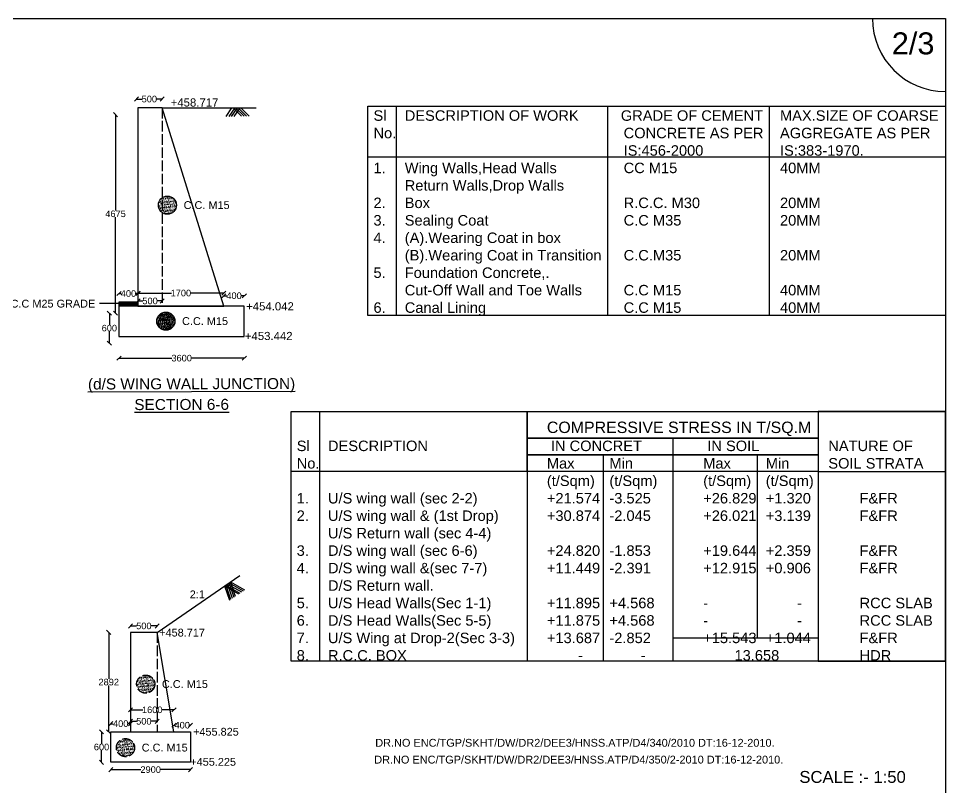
# Model space of a CAD drawing. Header units: millimetres. Extents: x 5124 to 6568637, y 2311 to 91879094.
# Drawn here: x 3605581 to 3626668, y 45945706 to 45963201 of the extents above; entities that cross this region are included whole.
import ezdxf

# ---------------------------------------------------------------- set-up
doc = ezdxf.new("R2010")
doc.units = ezdxf.units.MM
doc.header["$MEASUREMENT"] = 0
doc.linetypes.add('ACAD_ISO02W100', pattern=[15, 12, -3])
for name, color, linetype in [('DIMENSION', 7, 'Continuous'), ('DRAWING', 7, 'Continuous'), ('TEXT', 7, 'Continuous')]:
    doc.layers.add(name, color=color, linetype=linetype)
doc.styles.get("Standard").update_dxf_attribs({"font": 'arial.ttf', "height": 150})
doc.dimstyles.get("Standard").update_dxf_attribs({"dimtxt": 200, "dimasz": 110, "dimexe": 0.18, "dimexo": 0.0625, "dimgap": 0.09, "dimtad": 0, "dimtih": 1, "dimtoh": 1, "dimdec": 0, "dimzin": 0, "dimdsep": 46, "dimtxsty": 'Standard', "dimblk": 'OBLIQUE', "dimcen": 0.09, "dimse1": 1, "dimse2": 1, "dimadec": 0, "dimazin": 0, "dimtfac": 1, "dimtdec": 0, "dimtofl": 0, "dimtmove": 0, "dimatfit": 3, "dimfxl": 1, "dimtolj": 1, "dimtzin": 0, "dimarcsym": 0})

# ---------------------------------------------------------------- blocks, each defined once
blk = doc.blocks.new('_Oblique')
at = {"color": 0, "linetype": 'ByBlock', "lineweight": -2}
blk.add_line((-0.5, -0.5), (0.5, 0.5), dxfattribs=at)
blk = doc.blocks.new('*D76')
at = {"layer": 'Defpoints', "color": 0}
for p in [(3608298, 45956954), (3608298, 45956504), (3610251, 45956504)]:
    blk.add_point(p, dxfattribs=at)
at = {"layer": 'DIMENSION', "color": 0, "lineweight": -2}
for p, q in [((3608298, 45956954), (3609058, 45956954)), ((3610251, 45956954), (3609491, 45956954))]:
    blk.add_line(p, q, dxfattribs=at)
at = {"layer": 'DIMENSION', "color": 0, "lineweight": -2, "xscale": 95, "yscale": 95, "zscale": 95, "rotation": 180}
blk.add_blockref('_Oblique', (3608298, 45956954), dxfattribs=at)
at = {"layer": 'DIMENSION', "color": 0, "lineweight": -2, "xscale": 95, "yscale": 95, "zscale": 95}
blk.add_blockref('_Oblique', (3610251, 45956954), dxfattribs=at)
at = {"layer": 'DIMENSION', "color": 0, "insert": (3609274, 45956954), "char_height": 150, "attachment_point": 5}
blk.add_mtext('\\A1;1700', dxfattribs=at)
blk = doc.blocks.new('*D77')
at = {"layer": 'Defpoints', "color": 0}
for p in [(3608298, 45956775), (3608298, 45956504), (3608849, 45956504)]:
    blk.add_point(p, dxfattribs=at)
at = {"layer": 'DIMENSION', "color": 0, "lineweight": -2}
for p, q in [((3608298, 45956775), (3608408, 45956775)), ((3608849, 45956775), (3608739, 45956775))]:
    blk.add_line(p, q, dxfattribs=at)
at = {"layer": 'DIMENSION', "color": 0, "lineweight": -2, "xscale": 95, "yscale": 95, "zscale": 95, "rotation": 180}
blk.add_blockref('_Oblique', (3608298, 45956775), dxfattribs=at)
at = {"layer": 'DIMENSION', "color": 0, "lineweight": -2, "xscale": 95, "yscale": 95, "zscale": 95}
blk.add_blockref('_Oblique', (3608849, 45956775), dxfattribs=at)
at = {"layer": 'DIMENSION', "color": 0, "insert": (3608573, 45956775), "char_height": 150, "attachment_point": 5}
blk.add_mtext('\\A1;500', dxfattribs=at)
blk = doc.blocks.new('*D78')
at = {"layer": 'Defpoints', "color": 0}
for p in [(3607866, 45956944), (3607866, 45956504), (3608298, 45956504)]:
    blk.add_point(p, dxfattribs=at)
at = {"layer": 'DIMENSION', "color": 0, "lineweight": -2}
for p, q in [((3607866, 45956944), (3607913, 45956944)), ((3608298, 45956944), (3608250, 45956944))]:
    blk.add_line(p, q, dxfattribs=at)
at = {"layer": 'DIMENSION', "color": 0, "lineweight": -2, "xscale": 95, "yscale": 95, "zscale": 95, "rotation": 180}
blk.add_blockref('_Oblique', (3607866, 45956944), dxfattribs=at)
at = {"layer": 'DIMENSION', "color": 0, "lineweight": -2, "xscale": 95, "yscale": 95, "zscale": 95}
blk.add_blockref('_Oblique', (3608298, 45956944), dxfattribs=at)
at = {"layer": 'DIMENSION', "color": 0, "insert": (3608082, 45956944), "char_height": 150, "attachment_point": 5}
blk.add_mtext('\\A1;400', dxfattribs=at)
blk = doc.blocks.new('*D79')
at = {"layer": 'Defpoints', "color": 0}
for p in [(3607866, 45956499), (3607647, 45955814), (3607866, 45955814)]:
    blk.add_point(p, dxfattribs=at)
at = {"layer": 'DIMENSION', "color": 0, "lineweight": -2}
for p, q in [((3607647, 45956499), (3607647, 45956233)), ((3607647, 45955814), (3607647, 45956080))]:
    blk.add_line(p, q, dxfattribs=at)
at = {"layer": 'DIMENSION', "color": 0, "lineweight": -2, "xscale": 95, "yscale": 95, "zscale": 95}
for p, rotation in [((3607647, 45956499), 90), ((3607647, 45955814), 270)]:
    blk.add_blockref('_Oblique', p, dxfattribs=dict(at, rotation=rotation))
at = {"layer": 'DIMENSION', "color": 0, "insert": (3607647, 45956156), "char_height": 150, "attachment_point": 5}
blk.add_mtext('\\A1;600', dxfattribs=at)
blk = doc.blocks.new('*D80')
at = {"layer": 'Defpoints', "color": 0}
for p in [(3607866, 45955814), (3610717, 45955814), (3607866, 45955473)]:
    blk.add_point(p, dxfattribs=at)
at = {"layer": 'DIMENSION', "color": 0, "lineweight": -2}
for p, q in [((3607866, 45955473), (3609068, 45955473)), ((3610717, 45955473), (3609515, 45955473))]:
    blk.add_line(p, q, dxfattribs=at)
at = {"layer": 'DIMENSION', "color": 0, "lineweight": -2, "xscale": 95, "yscale": 95, "zscale": 95, "rotation": 180}
blk.add_blockref('_Oblique', (3607866, 45955473), dxfattribs=at)
at = {"layer": 'DIMENSION', "color": 0, "lineweight": -2, "xscale": 95, "yscale": 95, "zscale": 95}
blk.add_blockref('_Oblique', (3610717, 45955473), dxfattribs=at)
at = {"layer": 'DIMENSION', "color": 0, "insert": (3609292, 45955473), "char_height": 150, "attachment_point": 5}
blk.add_mtext('\\A1;3600', dxfattribs=at)
blk = doc.blocks.new('*D81')
at = {"layer": 'Defpoints', "color": 0}
for p in [(3607788, 45961015), (3608298, 45961015), (3607866, 45956499)]:
    blk.add_point(p, dxfattribs=at)
at = {"layer": 'DIMENSION', "color": 0, "lineweight": -2}
for p, q in [((3607788, 45961015), (3607788, 45958833)), ((3607788, 45956499), (3607788, 45958680))]:
    blk.add_line(p, q, dxfattribs=at)
at = {"layer": 'DIMENSION', "color": 0, "lineweight": -2, "xscale": 95, "yscale": 95, "zscale": 95}
for p, rotation in [((3607788, 45961015), 90), ((3607788, 45956499), 270)]:
    blk.add_blockref('_Oblique', p, dxfattribs=dict(at, rotation=rotation))
at = {"layer": 'DIMENSION', "color": 0, "insert": (3607788, 45958757), "char_height": 150, "attachment_point": 5}
blk.add_mtext('\\A1;4675', dxfattribs=at)
blk = doc.blocks.new('*D82')
at = {"layer": 'Defpoints', "color": 0}
for p in [(3608266, 45961368), (3608266, 45961015), (3608849, 45961015)]:
    blk.add_point(p, dxfattribs=at)
at = {"layer": 'DIMENSION', "color": 0, "lineweight": -2}
for p, q in [((3608266, 45961368), (3608392, 45961368)), ((3608849, 45961368), (3608723, 45961368))]:
    blk.add_line(p, q, dxfattribs=at)
at = {"layer": 'DIMENSION', "color": 0, "lineweight": -2, "xscale": 95, "yscale": 95, "zscale": 95, "rotation": 180}
blk.add_blockref('_Oblique', (3608266, 45961368), dxfattribs=at)
at = {"layer": 'DIMENSION', "color": 0, "lineweight": -2, "xscale": 95, "yscale": 95, "zscale": 95}
blk.add_blockref('_Oblique', (3608849, 45961368), dxfattribs=at)
at = {"layer": 'DIMENSION', "color": 0, "insert": (3608557, 45961368), "char_height": 150, "attachment_point": 5}
blk.add_mtext('\\A1;500', dxfattribs=at)
blk = doc.blocks.new('*D83')
at = {"layer": 'Defpoints', "color": 0}
for p in [(3610717, 45956893), (3610251, 45956659), (3610717, 45956659)]:
    blk.add_point(p, dxfattribs=at)
at = {"layer": 'DIMENSION', "color": 0, "lineweight": -2}
for p, q in [((3610251, 45956893), (3610316, 45956893)), ((3610717, 45956893), (3610653, 45956893))]:
    blk.add_line(p, q, dxfattribs=at)
at = {"layer": 'DIMENSION', "color": 0, "lineweight": -2, "xscale": 95, "yscale": 95, "zscale": 95, "rotation": 180}
blk.add_blockref('_Oblique', (3610251, 45956893), dxfattribs=at)
at = {"layer": 'DIMENSION', "color": 0, "lineweight": -2, "xscale": 95, "yscale": 95, "zscale": 95}
blk.add_blockref('_Oblique', (3610717, 45956893), dxfattribs=at)
at = {"layer": 'DIMENSION', "color": 0, "insert": (3610484, 45956893), "char_height": 150, "attachment_point": 5}
blk.add_mtext('\\A1;400', dxfattribs=at)
blk = doc.blocks.new('*D106')
at = {"layer": 'Defpoints', "color": 0}
for p in [(3608130, 45949381), (3608130, 45949234), (3608734, 45949234)]:
    blk.add_point(p, dxfattribs=at)
at = {"layer": 'DIMENSION', "color": 0, "lineweight": -2}
for p, q in [((3608130, 45949381), (3608266, 45949381)), ((3608734, 45949381), (3608597, 45949381))]:
    blk.add_line(p, q, dxfattribs=at)
at = {"layer": 'DIMENSION', "color": 0, "lineweight": -2, "xscale": 95, "yscale": 95, "zscale": 95, "rotation": 180}
blk.add_blockref('_Oblique', (3608130, 45949381), dxfattribs=at)
at = {"layer": 'DIMENSION', "color": 0, "lineweight": -2, "xscale": 95, "yscale": 95, "zscale": 95}
blk.add_blockref('_Oblique', (3608734, 45949381), dxfattribs=at)
at = {"layer": 'DIMENSION', "color": 0, "insert": (3608432, 45949381), "char_height": 150, "attachment_point": 5}
blk.add_mtext('\\A1;500', dxfattribs=at)
blk = doc.blocks.new('*D107')
at = {"layer": 'Defpoints', "color": 0}
for p in [(3608130, 45949234), (3607633, 45946973), (3608130, 45946973)]:
    blk.add_point(p, dxfattribs=at)
at = {"layer": 'DIMENSION', "color": 0, "lineweight": -2}
for p, q in [((3607633, 45949234), (3607633, 45948180)), ((3607633, 45946973), (3607633, 45948027))]:
    blk.add_line(p, q, dxfattribs=at)
at = {"layer": 'DIMENSION', "color": 0, "lineweight": -2, "xscale": 95, "yscale": 95, "zscale": 95}
for p, rotation in [((3607633, 45949234), 90), ((3607633, 45946973), 270)]:
    blk.add_blockref('_Oblique', p, dxfattribs=dict(at, rotation=rotation))
at = {"layer": 'DIMENSION', "color": 0, "insert": (3607633, 45948103), "char_height": 150, "attachment_point": 5}
blk.add_mtext('\\A1;2892', dxfattribs=at)
blk = doc.blocks.new('*D108')
at = {"layer": 'Defpoints', "color": 0}
for p in [(3607681, 45947157), (3607681, 45946973), (3608130, 45946973)]:
    blk.add_point(p, dxfattribs=at)
at = {"layer": 'DIMENSION', "color": 0, "lineweight": -2}
for p, q in [((3607681, 45947157), (3607737, 45947157)), ((3608130, 45947157), (3608074, 45947157))]:
    blk.add_line(p, q, dxfattribs=at)
at = {"layer": 'DIMENSION', "color": 0, "lineweight": -2, "xscale": 95, "yscale": 95, "zscale": 95, "rotation": 180}
blk.add_blockref('_Oblique', (3607681, 45947157), dxfattribs=at)
at = {"layer": 'DIMENSION', "color": 0, "lineweight": -2, "xscale": 95, "yscale": 95, "zscale": 95}
blk.add_blockref('_Oblique', (3608130, 45947157), dxfattribs=at)
at = {"layer": 'DIMENSION', "color": 0, "insert": (3607905, 45947157), "char_height": 150, "attachment_point": 5}
blk.add_mtext('\\A1;400', dxfattribs=at)
blk = doc.blocks.new('*D109')
at = {"layer": 'Defpoints', "color": 0}
for p in [(3608734, 45947211), (3608130, 45946973), (3608734, 45946973)]:
    blk.add_point(p, dxfattribs=at)
at = {"layer": 'DIMENSION', "color": 0, "lineweight": -2}
for p, q in [((3608130, 45947211), (3608266, 45947211)), ((3608734, 45947211), (3608597, 45947211))]:
    blk.add_line(p, q, dxfattribs=at)
at = {"layer": 'DIMENSION', "color": 0, "lineweight": -2, "xscale": 95, "yscale": 95, "zscale": 95, "rotation": 180}
blk.add_blockref('_Oblique', (3608130, 45947211), dxfattribs=at)
at = {"layer": 'DIMENSION', "color": 0, "lineweight": -2, "xscale": 95, "yscale": 95, "zscale": 95}
blk.add_blockref('_Oblique', (3608734, 45947211), dxfattribs=at)
at = {"layer": 'DIMENSION', "color": 0, "insert": (3608432, 45947211), "char_height": 150, "attachment_point": 5}
blk.add_mtext('\\A1;500', dxfattribs=at)
blk = doc.blocks.new('*D110')
at = {"layer": 'Defpoints', "color": 0}
for p in [(3608130, 45947472), (3608130, 45946973), (3609116, 45946973)]:
    blk.add_point(p, dxfattribs=at)
at = {"layer": 'DIMENSION', "color": 0, "lineweight": -2}
for p, q in [((3608130, 45947472), (3608406, 45947472)), ((3609116, 45947472), (3608840, 45947472))]:
    blk.add_line(p, q, dxfattribs=at)
at = {"layer": 'DIMENSION', "color": 0, "lineweight": -2, "xscale": 95, "yscale": 95, "zscale": 95, "rotation": 180}
blk.add_blockref('_Oblique', (3608130, 45947472), dxfattribs=at)
at = {"layer": 'DIMENSION', "color": 0, "lineweight": -2, "xscale": 95, "yscale": 95, "zscale": 95}
blk.add_blockref('_Oblique', (3609116, 45947472), dxfattribs=at)
at = {"layer": 'DIMENSION', "color": 0, "insert": (3608623, 45947472), "char_height": 150, "attachment_point": 5}
blk.add_mtext('\\A1;1600', dxfattribs=at)
blk = doc.blocks.new('*D111')
at = {"layer": 'Defpoints', "color": 0}
for p in [(3609116, 45946973), (3609493, 45947122), (3609493, 45946973)]:
    blk.add_point(p, dxfattribs=at)
at = {"layer": 'DIMENSION', "color": 0, "lineweight": -2}
for p, q in [((3609116, 45947122), (3609136, 45947122)), ((3609493, 45947122), (3609473, 45947122))]:
    blk.add_line(p, q, dxfattribs=at)
at = {"layer": 'DIMENSION', "color": 0, "lineweight": -2, "xscale": 95, "yscale": 95, "zscale": 95, "rotation": 180}
blk.add_blockref('_Oblique', (3609116, 45947122), dxfattribs=at)
at = {"layer": 'DIMENSION', "color": 0, "lineweight": -2, "xscale": 95, "yscale": 95, "zscale": 95}
blk.add_blockref('_Oblique', (3609493, 45947122), dxfattribs=at)
at = {"layer": 'DIMENSION', "color": 0, "insert": (3609305, 45947122), "char_height": 150, "attachment_point": 5}
blk.add_mtext('\\A1;400', dxfattribs=at)
blk = doc.blocks.new('*D112')
at = {"layer": 'Defpoints', "color": 0}
for p in [(3607681, 45946973), (3607469, 45946279), (3607681, 45946279)]:
    blk.add_point(p, dxfattribs=at)
at = {"layer": 'DIMENSION', "color": 0, "lineweight": -2}
for p, q in [((3607469, 45946973), (3607469, 45946702)), ((3607469, 45946279), (3607469, 45946549))]:
    blk.add_line(p, q, dxfattribs=at)
at = {"layer": 'DIMENSION', "color": 0, "lineweight": -2, "xscale": 95, "yscale": 95, "zscale": 95}
for p, rotation in [((3607469, 45946973), 90), ((3607469, 45946279), 270)]:
    blk.add_blockref('_Oblique', p, dxfattribs=dict(at, rotation=rotation))
at = {"layer": 'DIMENSION', "color": 0, "insert": (3607469, 45946626), "char_height": 150, "attachment_point": 5}
blk.add_mtext('\\A1;600', dxfattribs=at)
blk = doc.blocks.new('*D113')
at = {"layer": 'Defpoints', "color": 0}
for p in [(3607681, 45946279), (3609493, 45946279), (3609493, 45946112)]:
    blk.add_point(p, dxfattribs=at)
at = {"layer": 'DIMENSION', "color": 0, "lineweight": -2}
for p, q in [((3607681, 45946112), (3608362, 45946112)), ((3609493, 45946112), (3608812, 45946112))]:
    blk.add_line(p, q, dxfattribs=at)
at = {"layer": 'DIMENSION', "color": 0, "lineweight": -2, "xscale": 95, "yscale": 95, "zscale": 95, "rotation": 180}
blk.add_blockref('_Oblique', (3607681, 45946112), dxfattribs=at)
at = {"layer": 'DIMENSION', "color": 0, "lineweight": -2, "xscale": 95, "yscale": 95, "zscale": 95}
blk.add_blockref('_Oblique', (3609493, 45946112), dxfattribs=at)
at = {"layer": 'DIMENSION', "color": 0, "insert": (3608587, 45946112), "char_height": 150, "attachment_point": 5}
blk.add_mtext('\\A1;2900', dxfattribs=at)

msp = doc.modelspace()

# ---------------------------------------------------------------- hatches: boundary and pattern name
at = {"layer": 'DIMENSION'}
h = msp.add_hatch(dxfattribs=at)
h.set_pattern_fill('ANSI31', color=256, style=0)
h.set_pattern_definition([(45, (0, 0), (-0.08838834764832, 0.08838834764832), [])])
h.paths.add_polyline_path([(3608297.5, 45956754.3), (3607867.3, 45956754.3), (3607867.3, 45956658.5), (3608297.5, 45956658.5)])
at = {"layer": 'DRAWING'}
h = msp.add_hatch(dxfattribs=at)
h.set_pattern_fill('AR-CONC,_O', color=256, scale=8.865228)
h.set_pattern_definition([(130, (6653965.356, 5213733.704), (-63.58675242, -5.563120005), [6.6489212, -73.13813316]), (185, (6653965.356, 5213733.704), (12.30062244, 66.68354962), [5.31913696, -58.51050653]), (79.5486, (6653960.06, 5213733.24), (-51.286177205, 61.12038913), [5.65071334, -62.15784867]), (133.8158, (6653965.36, 5213751.434), (-94.61335506, -14.67363844), [9.9733818, -109.70719974]), (83.3644, (6653957.47, 5213750.21), (-82.85998232, 86.3577728), [8.47607027, -93.2367581]), (188.8158, (6653965.36, 5213751.43), (-82.85991491, 86.35783751), [7.97870544, -87.7657598]), (159, (6653956.49, 5213747), (-52.91717268, -35.69308368), [6.6489212, -73.13813316]), (214, (6653956.49, 5213747), (-21.57045957, 64.28620673), [5.31913696, -58.51050653]), (108.5486, (6653952.08, 5213744.03), (-74.48765393, 28.59306475), [5.65071334, -62.15784867]), (142.5, (6653965.356, 5213733.704), (-1.07799893, 29.511800012), [0, -57.801288267, 0, -59.397029354, 0, -58.732137234]), (172.5, (6653965.356, 5213733.704), (-23.321714981, 34.96549855), [0, -33.86517196, 0, -56.471504027, 0, -22.38470136]), (212.5, (6653985.126, 5213733.704), (-47.324577479, -1.999540863), [0, -22.163070654, 0, -69.148780442, 0, -91.75511251]), (222.5, (6653993.99, 5213733.704), (-51.700785103, 8.874535185), [0, -28.81199185, 0, -45.921882396, 0, -65.159427724])])
h.paths.add_polyline_path([(3608761.5, 45958954.6, 1), (3609174.7, 45958954.6, 1)])
h = msp.add_hatch(dxfattribs=at)
h.set_pattern_fill('AR-CONC,_O', color=256, scale=8.865228)
h.set_pattern_definition([(130, (6653929.755, 5211094.22), (-63.58675242, -5.563120005), [6.6489212, -73.13813316]), (185, (6653929.755, 5211094.22), (12.30062244, 66.68354962), [5.31913696, -58.51050653]), (79.5486, (6653924.456, 5211093.755), (-51.286177205, 61.12038913), [5.65071334, -62.15784867]), (133.8158, (6653929.755, 5211111.95), (-94.61335506, -14.67363844), [9.9733818, -109.70719974]), (83.3644, (6653921.87, 5211110.73), (-82.85998232, 86.3577728), [8.47607027, -93.2367581]), (188.8158, (6653929.755, 5211111.95), (-82.85991491, 86.35783751), [7.97870544, -87.7657598]), (159, (6653920.89, 5211107.516), (-52.91717268, -35.69308368), [6.6489212, -73.13813316]), (214, (6653920.89, 5211107.516), (-21.57045957, 64.28620673), [5.31913696, -58.51050653]), (108.5486, (6653916.48, 5211104.54), (-74.48765393, 28.59306475), [5.65071334, -62.15784867]), (142.5, (6653929.755, 5211094.219), (-1.07799893, 29.511800012), [0, -57.801288267, 0, -59.397029354, 0, -58.732137234]), (172.5, (6653929.755, 5211094.22), (-23.321714981, 34.96549855), [0, -33.86517196, 0, -56.471504027, 0, -22.38470136]), (212.5, (6653949.524, 5211094.219), (-47.324577479, -1.999540863), [0, -22.163070654, 0, -69.148780442, 0, -91.75511251]), (222.5, (6653958.39, 5211094.22), (-51.700785103, 8.874535185), [0, -28.81199185, 0, -45.921882396, 0, -65.159427724])])
h.paths.add_polyline_path([(3608725.9, 45956315.1, 1), (3609139.1, 45956315.1, 1)])
at = {"layer": 'DRAWING', "linetype": 'ACAD_ISO02W100', "ltscale": 20}
h = msp.add_hatch(dxfattribs=at)
h.set_pattern_fill('AR-CONC,_O', color=256, scale=8.865228)
h.set_pattern_definition([(130, (6653471.394, 5202836.04), (-63.58675242, -5.563120005), [6.6489212, -73.13813316]), (185, (6653471.394, 5202836.04), (12.30062244, 66.68354962), [5.31913696, -58.51050653]), (79.5486, (6653466.095, 5202835.58), (-51.286177205, 61.12038913), [5.65071334, -62.15784867]), (133.8158, (6653471.39, 5202853.77), (-94.61335506, -14.67363844), [9.9733818, -109.70719974]), (83.3644, (6653463.51, 5202852.55), (-82.85998232, 86.3577728), [8.47607027, -93.2367581]), (188.8158, (6653471.39, 5202853.77), (-82.85991491, 86.35783751), [7.97870544, -87.7657598]), (159, (6653462.53, 5202849.34), (-52.91717268, -35.69308368), [6.6489212, -73.13813316]), (214, (6653462.53, 5202849.34), (-21.57045957, 64.28620673), [5.31913696, -58.51050653]), (108.5486, (6653458.12, 5202846.364), (-74.48765393, 28.59306475), [5.65071334, -62.15784867]), (142.5, (6653471.394, 5202836.04), (-1.07799893, 29.511800012), [0, -57.801288267, 0, -59.397029354, 0, -58.732137234]), (172.5, (6653471.394, 5202836.04), (-23.321714981, 34.96549855), [0, -33.86517196, 0, -56.471504027, 0, -22.38470136]), (212.5, (6653491.163, 5202836.04), (-47.324577479, -1.999540863), [0, -22.163070654, 0, -69.148780442, 0, -91.75511251]), (222.5, (6653500.03, 5202836.04), (-51.700785103, 8.874535185), [0, -28.81199185, 0, -45.921882396, 0, -65.159427724])])
h.paths.add_polyline_path([(3608267.6, 45948057, 1), (3608680.8, 45948057, 1)])
h = msp.add_hatch(dxfattribs=at)
h.set_pattern_fill('AR-CONC,_O', color=256, scale=8.865228)
h.set_pattern_definition([(130, (6653012, 5201390.97), (-63.58675242, -5.563120005), [6.6489212, -73.13813316]), (185, (6653012, 5201390.97), (12.30062244, 66.68354962), [5.31913696, -58.51050653]), (79.5486, (6653006.7, 5201390.51), (-51.286177205, 61.12038913), [5.65071334, -62.15784867]), (133.8158, (6653012, 5201408.7), (-94.61335506, -14.67363844), [9.9733818, -109.70719974]), (83.3644, (6653004.11, 5201407.48), (-82.85998232, 86.3577728), [8.47607027, -93.2367581]), (188.8158, (6653012, 5201408.7), (-82.85991491, 86.35783751), [7.97870544, -87.7657598]), (159, (6653003.133, 5201404.27), (-52.91717268, -35.69308368), [6.6489212, -73.13813316]), (214, (6653003.13, 5201404.27), (-21.57045957, 64.28620673), [5.31913696, -58.51050653]), (108.5486, (6652998.723, 5201401.295), (-74.48765393, 28.59306475), [5.65071334, -62.15784867]), (142.5, (6653011.998, 5201390.972), (-1.07799893, 29.511800012), [0, -57.801288267, 0, -59.397029354, 0, -58.732137234]), (172.5, (6653011.998, 5201390.972), (-23.321714981, 34.96549855), [0, -33.86517196, 0, -56.471504027, 0, -22.38470136]), (212.5, (6653031.768, 5201390.972), (-47.324577479, -1.999540863), [0, -22.163070654, 0, -69.148780442, 0, -91.75511251]), (222.5, (6653040.633, 5201390.97), (-51.700785103, 8.874535185), [0, -28.81199185, 0, -45.921882396, 0, -65.159427724])])
h.paths.add_polyline_path([(3607808.2, 45946611.9, 1), (3608221.4, 45946611.9, 1)])

# ---------------------------------------------------------------- linework, layer by layer
at = {"layer": 'DIMENSION'}
for points in [[(3613531.2, 45961208.6), (3626668.4, 45961208.6), (3626668.4, 45956446.9), (3613531.2, 45956446.9)], [(3613531.2, 45961208.6), (3626668.4, 45961208.6), (3626668.4, 45960049.7), (3613531.2, 45960049.7)], [(3614179.1, 45961208.6), (3618981.4, 45961208.6), (3618981.4, 45956446.9), (3614179.1, 45956446.9)], [(3622666.4, 45961208.6), (3626668.4, 45961208.6), (3626668.4, 45956446.9), (3622666.4, 45956446.9)], [(3608297.5, 45956658.5), (3607867.3, 45956658.5), (3607867.3, 45956754.3), (3608297.5, 45956754.3)], [(3611784.7, 45954261.3), (3626668.4, 45954261.3), (3626668.4, 45948582.6), (3611784.7, 45948582.6)], [(3611784.7, 45954261.3), (3617153.2, 45954261.3), (3617153.2, 45948582.6), (3611784.7, 45948582.6)], [(3617153.2, 45954261.3), (3623772.6, 45954261.3), (3623772.6, 45953656.4), (3617153.2, 45953656.4)], [(3626668.4, 45954261.3), (3623772.6, 45954261.3), (3623772.6, 45948582.6), (3626668.4, 45948582.6)], [(3617153.2, 45953656.4), (3623772.6, 45953656.4), (3623772.6, 45953274.6), (3617153.2, 45953274.6)], [(3617153.2, 45953274.6), (3623772.6, 45953274.6), (3623772.6, 45952893.6), (3617153.2, 45952893.6)]]:
    msp.add_lwpolyline(points, close=True, dxfattribs=at)
for points in [[(3612424.4, 45954261.3), (3612424.4, 45948582.6)], [(3620462.9, 45953656.4), (3620462.9, 45948582.6)], [(3618877.6, 45953274.6), (3618877.6, 45948582.6)], [(3622384.7, 45953274.6), (3622384.7, 45949112.4)], [(3617153.2, 45952893.6), (3611784.7, 45952893.6)], [(3623772.6, 45952893.6), (3626668.4, 45952893.6)], [(3620462.9, 45949112.4), (3623772.6, 45949112.4)]]:
    msp.add_lwpolyline(points, dxfattribs=at)
at = {"layer": 'DRAWING'}
for points in [[(3584493.8, 45963200.6), (3626668.4, 45963200.6), (3626668.4, 45935140.9), (3584493.8, 45935140.9)], [(3608297.5, 45956658.5), (3610251.2, 45956658.5), (3608848.9, 45961169.7), (3608297.5, 45961169.7)], [(3610717.1, 45956658.5), (3607866.3, 45956658.5), (3607866.3, 45955968.9), (3610717.1, 45955968.9)], [(3608129.6, 45946972.6), (3609116, 45946972.6), (3608734.1, 45949234.4), (3608129.6, 45949234.4)], [(3607680.7, 45946972.6), (3609493.2, 45946972.6), (3609493.2, 45946278.5), (3607680.7, 45946278.5)]]:
    msp.add_lwpolyline(points, close=True, dxfattribs=at)
at = {"layer": 'DRAWING', "linetype": 'ACAD_ISO02W100', "ltscale": 20}
for points in [[(3608848.9, 45961169.7), (3608848.9, 45956658.5)], [(3608734.1, 45949234.4), (3608734.1, 45946972.6)]]:
    msp.add_lwpolyline(points, dxfattribs=at)
at = {"layer": 'DRAWING'}
for points in [[(3608848.9, 45961169.7), (3610989.5, 45961169.7)], [(3610428.9, 45961169.7), (3610294.9, 45960970.8)], [(3610499.1, 45961169.7), (3610365.1, 45960970.8)], [(3610556.1, 45961169.7), (3610422.1, 45960970.8)], [(3610460.6, 45961169.7), (3610652.1, 45960982.7)], [(3610613.4, 45961169.7), (3610479.4, 45960970.8)], [(3610519.6, 45961169.7), (3610711.1, 45960982.7)], [(3610576.8, 45961169.7), (3610768.3, 45960982.7)], [(3610635.3, 45961169.7), (3610826.8, 45960982.7)], [(3608734.1, 45949234.4), (3610613.8, 45950528)], [(3610370.9, 45950360.8), (3610691.8, 45950180.6)], [(3610370.9, 45950360.8), (3610480.4, 45950038.8)], [(3610401.6, 45950382), (3610722.5, 45950201.8)], [(3610401.6, 45950382), (3610511.1, 45950059.9)], [(3610267.8, 45950289.9), (3610588.7, 45950109.7)], [(3610267.8, 45950289.9), (3610377.3, 45949967.8)], [(3610296.6, 45950309.7), (3610617.5, 45950129.5)], [(3610296.6, 45950309.7), (3610406.1, 45949987.6)], [(3610333.3, 45950334.9), (3610654.2, 45950154.8)], [(3610333.3, 45950334.9), (3610442.8, 45950012.9)]]:
    msp.add_lwpolyline(points, dxfattribs=at)
for centre in [(3608968.1, 45958954.6), (3608932.5, 45956315.1)]:
    msp.add_circle(centre, 206.6, dxfattribs=at)
at = {"layer": 'DRAWING', "linetype": 'ACAD_ISO02W100', "ltscale": 20}
for centre in [(3608474.2, 45948057), (3608014.8, 45946611.9)]:
    msp.add_circle(centre, 206.6, dxfattribs=at)
at = {"layer": 'DRAWING'}
msp.add_arc((3626668.4, 45963200.6), 1660.6, 180, 270, dxfattribs=at)

# ---------------------------------------------------------------- texts
at = {"layer": 'DRAWING', "attachment_point": 1}
for s, insert, char_height, width in [('{\\H1.3398x;Sl^IDESCRIPTION OF WORK^I       GRADE OF CEMENT ^IMAX.SIZE OF COARSE\\PNo.^I^I^I^I^I^I^I^I\\H0.99998x;CONCRETE AS PER ^IAGGREGATE AS PER\\P^I^I^I^I^I^I^I^IIS:456-2000^I^I^IIS:383-1970.\\P1.^IWing Walls,Head Walls ^I^I^ICC M15^I^I^I^I40MM\\P^IReturn Walls,Drop Walls\\P2.^IBox^I^I^I^I^I^I^IR.C.C. M30^I^I^I20MM\\P3.^ISealing Coat^I^I^I^I^IC.C M35^I^I^I^I20MM\\P4.^I(A).Wearing Coat in box^I^I^I^I^I^I^I^I\\P^I(B).Wearing Coat in Transition^IC.C.M35^I^I^I^I20MM\\H0.99998x;\\P5.^IFoundation Concrete,.\\P^ICut-Off Wall and Toe Walls^I^IC.C M15^I^I^I^I40MM\\P6.^ICanal Lining^I^I^I^I^IC.C M15^I^I^I^I40MM}', (3613655.9, 45961112.4), 177.852, 12829.438), ('\\pi4007.5;{\\H1.4574x;     ^I^ICOMPRESSIVE STRESS IN T/SQ.M\\P\\pi0;\\H0.91933x;Sl^IDESCRIPTION^I^I^I^I IN CONCRET^I^I IN SOIL^I^I^INATURE OF \\PNo.^I^I^I^I^I^I^I^IMax^I^IMin^I^I^IMax^I^IMin^I^ISOIL STRATA\\P^I^I^I^I^I^I^I^I(t/Sqm)^I(t/Sqm)^I^I(t/Sqm)^I(t/Sqm)\\P\\H0.9999x;1.^IU/S wing wall (sec 2-2)\\H1.0001x;^I^I^I+21.574^I-3.525^I^I+26.829^I+1.320^I^IF&FR\\P\\H0.9999x;2.^IU/S wing wall & (1st Drop)\\H1.0001x;^I^I+30.874^I-2.045^I^I+26.021^I+3.139^I^IF&FR\\P^I\\H0.99992x;U/S Return wall (sec 4-4)\\H1.0001x;\\P\\H0.99992x;3.^ID/S wing wall (sec 6-6)\\H1.0001x;^I^I ^I+24.820^I-1.853^I^I+19.644^I+2.359^I^IF&FR\\P\\H0.99992x;4.^ID/S wing wall &(sec 7-7) ^I^I\\H1.0001x;+11.449^I-2.391^I^I+12.915^I+0.906^I^IF&FR\\H0.99998x;\\P\\H0.99996x;^ID/S Return wall.\\P5.^IU/S Head Walls(Sec 1-1)^I^I+11.895^I+4.568^I^I-^I^I^I-^I^IRCC SLAB\\P6.^ID/S Head Walls(Sec 5-5)^I^I+11.875^I+4.568^I^I-^I^I^I-^I^IRCC SLAB\\P7.^IU/S Wing at Drop-2(Sec 3-3)^I^I+13.687^I-2.852^I^I+15.543^I+1.044^I^IF&FR\\P8.^IR.C.C. BOX^I^I^I^I^I^I-^I^I-^I^I^I13.658^I^I^IHDR^I^I^I^I^I\\P\\H0.99996x;^I^I^I^I}', (3611909.2, 45954029.6), 177.8523, 15408.338), ('DR.NO ENC/TGP/SKHT/DW/DR2/DEE3/HNSS.ATP/D4/340/2010 DT:16-12-2010. ', (3613696.3, 45946811.2), 177.852, 15408.338), ('DR.NO ENC/TGP/SKHT/DW/DR2/DEE3/HNSS.ATP/D4/350/2-2010 DT:16-12-2010. ', (3613673.3, 45946428.6), 177.852, 15408.338)]:
    msp.add_mtext(s, dxfattribs=dict(at, insert=insert, char_height=char_height, width=width))
at = {"layer": 'TEXT'}
for s, height, p in [('2/3', 500, (3625447, 45962385.7)), ('+458.717', 185.03, (3609042.6, 45961198)), (' C.C. M15  ', 177.305, (3609268.1, 45958867.4)), ('75 THK W.C.IN C.C M25 GRADE', 177.305, (3603625.3, 45956625.1)), ('+454.042', 185.03, (3610759.1, 45956560.7)), (' C.C. M15  ', 177.305, (3609232.5, 45956228)), ('+453.442', 185.03, (3610729.9, 45955885.6)), ('2:1', 177.3, (3609475.9, 45950011.1)), ('+458.717', 177.3, (3608781.1, 45949140.6)), (' C.C. M15  ', 177.305, (3608774.1, 45947969.8)), ('+455.825', 177.3, (3609551.2, 45946885.4)), (' C.C. M15  ', 177.305, (3608314.7, 45946524.7)), ('+455.225', 177.3, (3609488.8, 45946200.4)), ('SCALE :- 1:50', 271.238, (3623344.5, 45945809.9))]:
    msp.add_text(s, height=height, dxfattribs=at).set_placement(p)
for s, p in [('%%U(d/S WING WALL JUNCTION)', (3607160.6, 45954760)), ('%%USECTION 6-6', (3608215.3, 45954292.2))]:
    msp.add_text(s, height=250, rotation=0.1412, dxfattribs=at).set_placement(p)

# ---------------------------------------------------------------- dimensions: what is measured, and where the dimension line sits
at = {"layer": 'DIMENSION'}
for base, p1, p2, text, picture, middle in [((3608266, 45961368.1), (3608848.9, 45961014.7), (3608266, 45961014.7), '500', '*D82', (3608557.4, 45961368.1)), ((3607866.3, 45956944.2), (3608297.5, 45956503.5), (3607866.3, 45956503.5), '400', '*D78', (3608081.9, 45956944.2)), ((3608297.5, 45956954.1), (3610251.2, 45956503.5), (3608297.5, 45956503.5), '1700', '*D76', (3609274.4, 45956954.1))]:
    dim = msp.add_linear_dim(base=base, p1=p1, p2=p2, angle=180, text=text, dimstyle='Standard', override={"dimasz": 95, "dimfxl": 2000, "dimarcsym": 1}, dxfattribs=at)
    dim.commit()
    dim.dimension.update_dxf_attribs({"geometry": picture, "text_midpoint": middle, "dimtype": 160})
for base, p1, p2, angle, text, picture, middle in [((3607787.9, 45961014.7), (3607866.3, 45956498.6), (3608297.5, 45961014.7), 90, '4675', '*D81', (3607787.9, 45958756.6)), ((3608297.5, 45956775.3), (3608848.9, 45956503.5), (3608297.5, 45956503.5), 180, '500', '*D77', (3608573.2, 45956775.3)), ((3607647.5, 45955813.9), (3607866.3, 45956498.6), (3607866.3, 45955813.9), 90, '600', '*D79', (3607647.5, 45956156.2)), ((3607866.3, 45955473.2), (3610717.1, 45955813.9), (3607866.3, 45955813.9), 180, '3600', '*D80', (3609291.7, 45955473.2)), ((3607632.7, 45946972.6), (3608129.6, 45949234.4), (3608129.6, 45946972.6), 90, '2892', '*D107', (3607632.7, 45948103.5)), ((3607468.6, 45946278.5), (3607680.7, 45946972.6), (3607680.7, 45946278.5), 90, '600', '*D112', (3607468.6, 45946625.5))]:
    dim = msp.add_linear_dim(base=base, p1=p1, p2=p2, angle=angle, text=text, dimstyle='Standard', override={"dimasz": 95, "dimfxl": 2000, "dimarcsym": 1}, dxfattribs=at)
    dim.commit()
    dim.dimension.update_dxf_attribs({"geometry": picture, "text_midpoint": middle})
for base, p1, p2, text, picture, middle in [((3610717.1, 45956893.2), (3610251.2, 45956658.5), (3610717.1, 45956658.5), '400', '*D83', (3610484.2, 45956893.2)), ((3608129.6, 45949381), (3608734.1, 45949234.4), (3608129.6, 45949234.4), '500', '*D106', (3608431.9, 45949381)), ((3608129.6, 45947472), (3609116, 45946972.6), (3608129.6, 45946972.6), '1600', '*D110', (3608622.8, 45947472)), ((3607680.7, 45947157.4), (3608129.6, 45946972.6), (3607680.7, 45946972.6), '400', '*D108', (3607905.2, 45947157.4)), ((3608734.1, 45947210.6), (3608129.6, 45946972.6), (3608734.1, 45946972.6), '500', '*D109', (3608431.9, 45947210.6)), ((3609493.2, 45947121.9), (3609116, 45946972.6), (3609493.2, 45946972.6), '400', '*D111', (3609304.6, 45947121.9)), ((3609493.2, 45946112), (3607680.7, 45946278.5), (3609493.2, 45946278.5), '2900', '*D113', (3608587, 45946112))]:
    dim = msp.add_linear_dim(base=base, p1=p1, p2=p2, text=text, dimstyle='Standard', override={"dimasz": 95, "dimfxl": 2000, "dimarcsym": 1}, dxfattribs=at)
    dim.commit()
    dim.dimension.update_dxf_attribs({"geometry": picture, "text_midpoint": middle})

# ---------------------------------------------------------------- leaders
msp.add_leader([(3608003.1, 45956714), (3607426.1, 45956714)], dimstyle='Standard', override={"dimasz": 95, "dimgap": 0.09, "dimtad": 0, "dimfxl": 2000, "dimarcsym": 1}, dxfattribs=at)

doc.saveas('drawing.dxf')
